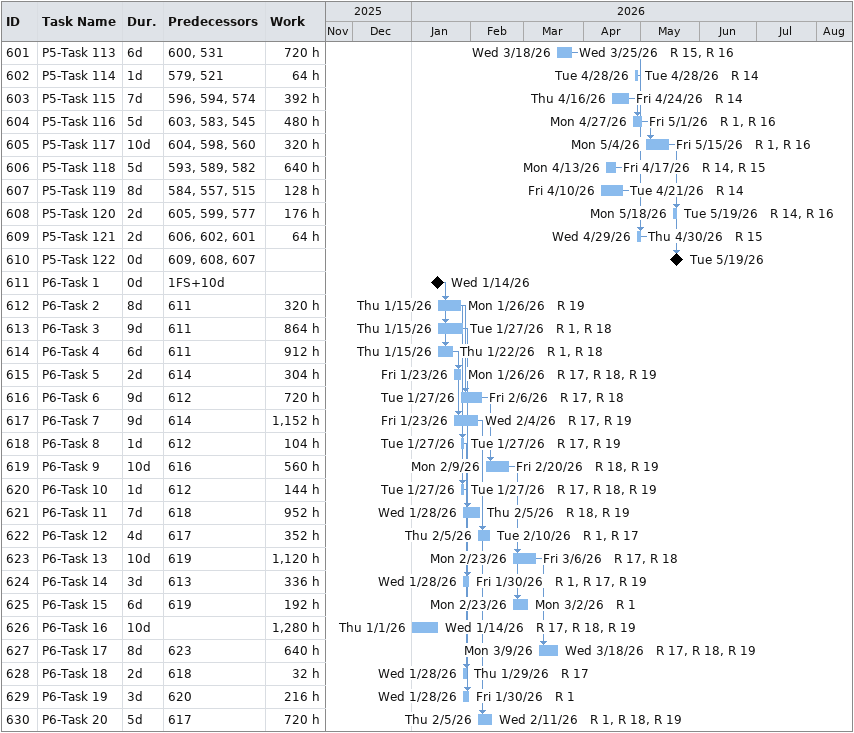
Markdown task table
| ID | Task | Duration | Start | Finish | Predecessors | Resources | Work (h) |
|---|---|---|---|---|---|---|---|
| 601 | P5-Task 113 | 6d | 2026-03-18 | 2026-03-25 | 600, 531 | R 15, R 16 | 720 |
| 602 | P5-Task 114 | 1d | 2026-04-28 | 2026-04-28 | 579, 521 | R 14 | 64 |
| 603 | P5-Task 115 | 7d | 2026-04-16 | 2026-04-24 | 596, 594, 574 | R 14 | 392 |
| 604 | P5-Task 116 | 5d | 2026-04-27 | 2026-05-01 | 603, 583, 545 | R 1, R 16 | 480 |
| 605 | P5-Task 117 | 10d | 2026-05-04 | 2026-05-15 | 604, 598, 560 | R 1, R 16 | 320 |
| 606 | P5-Task 118 | 5d | 2026-04-13 | 2026-04-17 | 593, 589, 582 | R 14, R 15 | 640 |
| 607 | P5-Task 119 | 8d | 2026-04-10 | 2026-04-21 | 584, 557, 515 | R 14 | 128 |
| 608 | P5-Task 120 | 2d | 2026-05-18 | 2026-05-19 | 605, 599, 577 | R 14, R 16 | 176 |
| 609 | P5-Task 121 | 2d | 2026-04-29 | 2026-04-30 | 606, 602, 601 | R 15 | 64 |
| 610 | P5-Task 122 | 0d | 2026-05-19 | 2026-05-19 | 609, 608, 607 |  |  |
| 611 | P6-Task 1 | 0d | 2026-01-14 | 2026-01-14 | 1FS+10d |  |  |
| 612 | P6-Task 2 | 8d | 2026-01-15 | 2026-01-26 | 611 | R 19 | 320 |
| 613 | P6-Task 3 | 9d | 2026-01-15 | 2026-01-27 | 611 | R 1, R 18 | 864 |
| 614 | P6-Task 4 | 6d | 2026-01-15 | 2026-01-22 | 611 | R 1, R 18 | 912 |
| 615 | P6-Task 5 | 2d | 2026-01-23 | 2026-01-26 | 614 | R 17, R 18, R 19 | 304 |
| 616 | P6-Task 6 | 9d | 2026-01-27 | 2026-02-06 | 612 | R 17, R 18 | 720 |
| 617 | P6-Task 7 | 9d | 2026-01-23 | 2026-02-04 | 614 | R 17, R 19 | 1152 |
| 618 | P6-Task 8 | 1d | 2026-01-27 | 2026-01-27 | 612 | R 17, R 19 | 104 |
| 619 | P6-Task 9 | 10d | 2026-02-09 | 2026-02-20 | 616 | R 18, R 19 | 560 |
| 620 | P6-Task 10 | 1d | 2026-01-27 | 2026-01-27 | 612 | R 17, R 18, R 19 | 144 |
| 621 | P6-Task 11 | 7d | 2026-01-28 | 2026-02-05 | 618 | R 18, R 19 | 952 |
| 622 | P6-Task 12 | 4d | 2026-02-05 | 2026-02-10 | 617 | R 1, R 17 | 352 |
| 623 | P6-Task 13 | 10d | 2026-02-23 | 2026-03-06 | 619 | R 17, R 18 | 1120 |
| 624 | P6-Task 14 | 3d | 2026-01-28 | 2026-01-30 | 613 | R 1, R 17, R 19 | 336 |
| 625 | P6-Task 15 | 6d | 2026-02-23 | 2026-03-02 | 619 | R 1 | 192 |
| 626 | P6-Task 16 | 10d | 2026-01-01 | 2026-01-14 |  | R 17, R 18, R 19 | 1280 |
| 627 | P6-Task 17 | 8d | 2026-03-09 | 2026-03-18 | 623 | R 17, R 18, R 19 | 640 |
| 628 | P6-Task 18 | 2d | 2026-01-28 | 2026-01-29 | 618 | R 17 | 32 |
| 629 | P6-Task 19 | 3d | 2026-01-28 | 2026-01-30 | 620 | R 1 | 216 |
| 630 | P6-Task 20 | 5d | 2026-02-05 | 2026-02-11 | 617 | R 1, R 18, R 19 | 720 |
